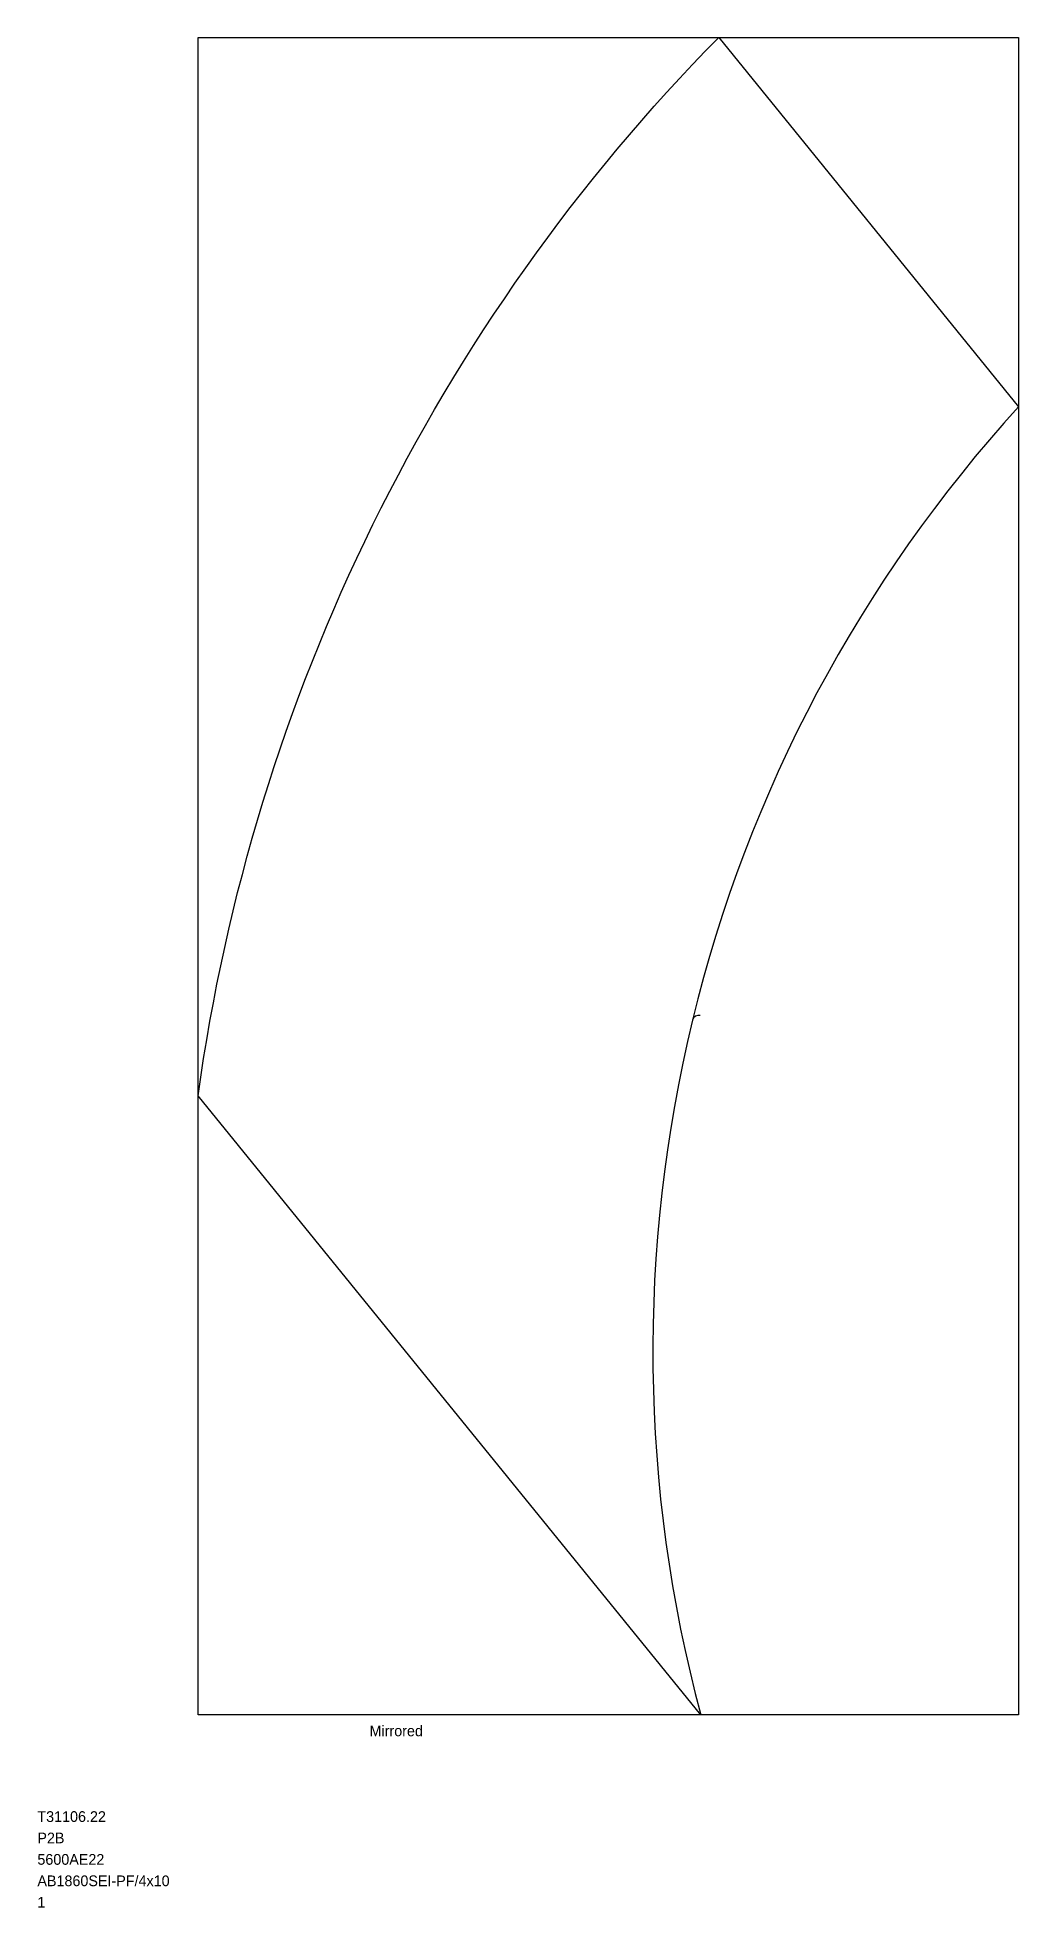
# Model space of a CAD drawing. Header units: metres. Extents: x -7.5 to 38.3, y -9 to 78.3.
import ezdxf

# ---------------------------------------------------------------- set-up
doc = ezdxf.new("R2010")
doc.units = ezdxf.units.M

msp = doc.modelspace()

# ---------------------------------------------------------------- linework, layer by layer
at = {"layer": 'BORDER_Z0P04', "color": 7}
msp.add_lwpolyline([(0, 0), (0, 78.3161), (38.2863, 78.3161), (38.2863, 0)], close=True, dxfattribs=at)
at = {"layer": 'ROUTE_Z0P25LT130RAMP', "color": 3}
msp.add_lwpolyline([(23.430707, 32.651587, 0.414213562), (23.068385, 32.430849, 0.125740998), (23.455719, 0.000044), (0, 28.902468, -0.16142839), (24.291977, 78.3161), (38.286309, 61.072112, 0.125740998), (23.068385, 32.430849)], format="xyb", dxfattribs=at)

# ---------------------------------------------------------------- texts
at = {"layer": 'DESCRIPTION', "color": 1}
msp.add_text('P2B', height=0.5, dxfattribs=at).set_placement((-7.5, -6))
at = {"layer": 'FILENAME', "color": 1}
msp.add_text('5600AE22', height=0.5, dxfattribs=at).set_placement((-7.5, -7))
at = {"layer": 'ITEMNUMBER', "color": 1}
msp.add_text('T31106.22', height=0.5, dxfattribs=at).set_placement((-7.5, -5))
at = {"layer": 'MATERIALNAME', "color": 1}
msp.add_text('AB1860SEI-PF/4x10', height=0.5, dxfattribs=at).set_placement((-7.5, -8))
at = {"layer": 'Qty', "color": 1}
msp.add_text('1', height=0.5, dxfattribs=at).set_placement((-7.5, -9))
at = {"layer": 'RUNFIELD', "color": 1}
msp.add_text('Mirrored', height=0.5, dxfattribs=at).set_placement((8, -1))

doc.saveas('drawing.dxf')
